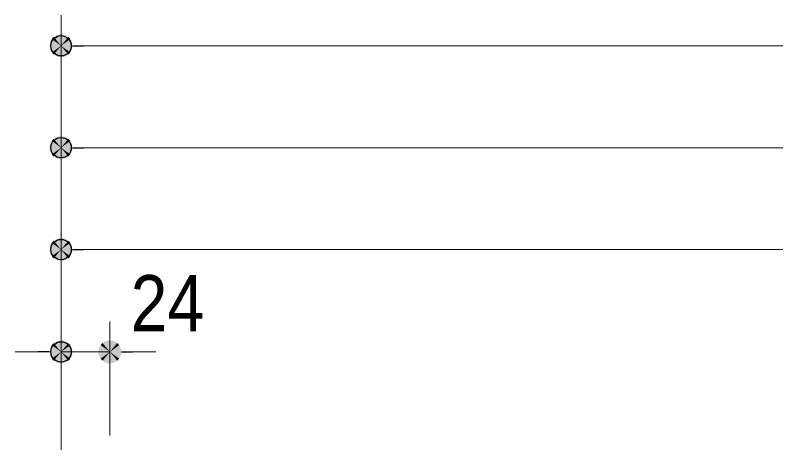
# Model space of a CAD drawing. Units: millimetres, scale not verified. Extents: x -4547 to 4547, y -2284 to 2284.
# Drawn here: x -3338.2 to -2964.5, y 673.7 to 883.5 of the extents above; entities that cross this region are included whole.
import ezdxf
from ezdxf.enums import TextEntityAlignment as Align

# ---------------------------------------------------------------- set-up
doc = ezdxf.new("R2010")
doc.units = ezdxf.units.MM
doc.header["$LTSCALE"] = 20
doc.header["$PDMODE"] = 32
doc.header["$PDSIZE"] = 10
for name, color, linetype, lineweight in [('0-1_3一般', 7, 'Continuous', 15), ('0-2_2寸法-2', 7, 'Continuous', 15), ('0-3_0', 7, 'Continuous', 25), ('0-5_2寸法-1', 7, 'Continuous', 15)]:
    doc.layers.add(name, color=color, linetype=linetype, lineweight=lineweight)
doc.layers.add('0-4_Defpoints', color=7, linetype='Continuous')
doc.styles.add('ＭＳ Ｐゴシック', font='')
doc.styles.get('ＭＳ Ｐゴシック').set_extended_font_data('MS PGothic')

# ---------------------------------------------------------------- blocks, each defined once
blk = doc.blocks.new('グループ-21')
at = {"layer": '0-1_3一般'}
blk.add_line((-39500.5, 14363.7), (-39500.5, 13303.7), dxfattribs=at)
blk.add_lwpolyline([(9339.5, 14363.7), (9339.5, 13303.7), (-39500.5, 13303.7), (-39500.5, 14363.7)], dxfattribs=at)
blk = doc.blocks.new('グループ-24')
at = {"layer": '0-1_3一般'}
blk.add_blockref('グループ-21', (0, 0), dxfattribs=at)
blk = doc.blocks.new('_Dot')
at = {"layer": '0-3_0'}
blk.add_line((-10, 0), (-20, 0), dxfattribs=at)
for points in [[(0, 0), (-8.09, 5.88), (-7.29, 6.85)], [(0, 0), (-7.29, 6.85), (-6.37, 7.71)], [(0, 0), (-6.37, 7.71), (-5.36, 8.44)], [(0, 0), (-5.36, 8.44), (-4.26, 9.05)], [(0, 0), (-4.26, 9.05), (-3.09, 9.51)], [(0, 0), (-3.09, 9.51), (-1.87, 9.82)], [(0, 0), (-1.87, 9.82), (-0.63, 9.98)], [(0, 0), (-0.63, 9.98), (0.63, 9.98)], [(0, 0), (0.63, 9.98), (1.87, 9.82)], [(0, 0), (1.87, 9.82), (3.09, 9.51)], [(0, 0), (3.09, 9.51), (4.26, 9.05)], [(0, 0), (4.26, 9.05), (5.36, 8.44)], [(0, 0), (5.36, 8.44), (6.37, 7.71)], [(0, 0), (6.37, 7.71), (7.29, 6.85)], [(0, 0), (7.29, 6.85), (8.09, 5.88)], [(0, 0), (-10, 0), (-9.92, 1.25)], [(0, 0), (-9.92, -1.25), (-10, 0)], [(0, 0), (-9.92, 1.25), (-9.69, 2.49)], [(0, 0), (-9.69, -2.49), (-9.92, -1.25)], [(0, 0), (-9.69, 2.49), (-9.3, 3.68)], [(0, 0), (-9.3, -3.68), (-9.69, -2.49)], [(0, 0), (-9.3, 3.68), (-8.76, 4.82)], [(0, 0), (-8.76, -4.82), (-9.3, -3.68)], [(0, 0), (-8.76, 4.82), (-8.09, 5.88)], [(0, 0), (-8.09, -5.88), (-8.76, -4.82)], [(0, 0), (-7.29, -6.85), (-8.09, -5.88)], [(0, 0), (-6.37, -7.71), (-7.29, -6.85)], [(0, 0), (-5.36, -8.44), (-6.37, -7.71)], [(0, 0), (-4.26, -9.05), (-5.36, -8.44)], [(0, 0), (-3.09, -9.51), (-4.26, -9.05)], [(0, 0), (-1.87, -9.82), (-3.09, -9.51)], [(0, 0), (-0.63, -9.98), (-1.87, -9.82)], [(0, 0), (0.63, -9.98), (-0.63, -9.98)], [(0, 0), (8.09, 5.88), (8.76, 4.82)], [(0, 0), (8.76, 4.82), (9.3, 3.68)], [(0, 0), (9.3, 3.68), (9.69, 2.49)], [(0, 0), (9.69, 2.49), (9.92, 1.25)], [(0, 0), (9.92, 1.25), (10, 0)], [(0, 0), (1.87, -9.82), (0.63, -9.98)], [(0, 0), (3.09, -9.51), (1.87, -9.82)], [(0, 0), (4.26, -9.05), (3.09, -9.51)], [(0, 0), (5.36, -8.44), (4.26, -9.05)], [(0, 0), (6.37, -7.71), (5.36, -8.44)], [(0, 0), (7.29, -6.85), (6.37, -7.71)], [(0, 0), (8.09, -5.88), (7.29, -6.85)], [(0, 0), (8.76, -4.82), (8.09, -5.88)], [(0, 0), (9.3, -3.68), (8.76, -4.82)], [(0, 0), (9.69, -2.49), (9.3, -3.68)], [(0, 0), (9.92, -1.25), (9.69, -2.49)], [(0, 0), (10, 0), (9.92, -1.25)]]:
    blk.add_solid(points, dxfattribs=at)

msp = doc.modelspace()

# ---------------------------------------------------------------- linework, layer by layer
at = {"layer": '0-2_2寸法-2'}
for p, q in [((-3315.65, 680.19), (-3315.65, 733.29)), ((-3291.65, 677.19), (-3291.65, 733.29)), ((-3326.91, 718.29), (-3338.16, 718.29)), ((-3291.65, 718.29), (-3315.65, 718.29)), ((-3280.39, 718.29), (-3269.14, 718.29))]:
    msp.add_line(p, q, dxfattribs=at)
at = {"layer": '0-4_Defpoints'}
for p in [(-3315.65, 868.52), (-3315.65, 818.52), (-3315.65, 818.52), (-3315.65, 768.52), (-3315.65, 718.29)]:
    msp.add_point(p, dxfattribs=at)
at = {"layer": '0-5_2寸法-1'}
for p, q in [((-3315.65, 833.52), (-3315.65, 883.52)), ((-884.91, 868.52), (-3304.39, 868.52)), ((-3315.65, 783.52), (-3315.65, 833.52)), ((-2478.91, 818.52), (-3304.39, 818.52)), ((-3315.65, 733.29), (-3315.65, 783.52)), ((-2505.9, 768.52), (-3304.39, 768.52))]:
    msp.add_line(p, q, dxfattribs=at)

# ---------------------------------------------------------------- block references
at = {"layer": '0-1_3一般', "xscale": 0.05, "yscale": 0.05}
msp.add_blockref('グループ-24', (-1340.62, 0), dxfattribs=at)
at = {"layer": '0-2_2寸法-2', "xscale": 0.5627563, "yscale": 0.5627563}
msp.add_blockref('_Dot', (-3315.65, 718.29), dxfattribs=at)
at = {"layer": '0-2_2寸法-2', "xscale": 0.5627563, "yscale": 0.5627563, "rotation": 180}
msp.add_blockref('_Dot', (-3291.65, 718.29), dxfattribs=at)
at = {"layer": '0-5_2寸法-1', "xscale": 0.5627563, "yscale": 0.5627563, "rotation": 180}
for p in [(-3315.65, 868.52), (-3315.65, 818.52), (-3315.65, 768.52)]:
    msp.add_blockref('_Dot', p, dxfattribs=at)

# ---------------------------------------------------------------- texts
at = {"layer": '0-2_2寸法-2', "style": 'ＭＳ Ｐゴシック', "width": 0.9}
msp.add_text('24', height=27.57, dxfattribs=at).set_placement((-3281.44, 720.15), align=Align.BOTTOM_LEFT)

doc.saveas('drawing.dxf')
